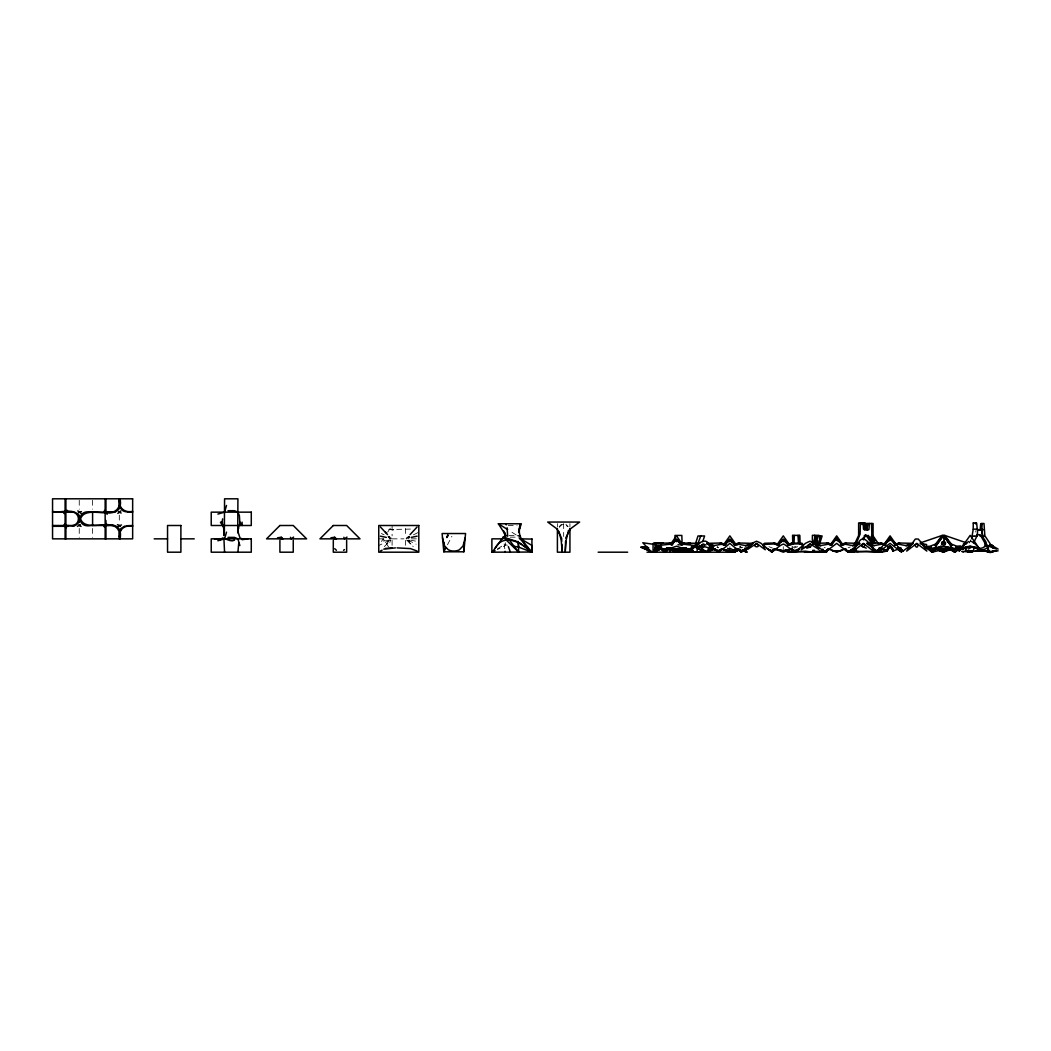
<?xml version="1.0" encoding="UTF-8"?>
<svg xmlns="http://www.w3.org/2000/svg" width="1051" height="1051" viewBox="0 0 1051 1051"><rect width="100%" height="100%" fill="white"/><g stroke="black" fill="none" stroke-linecap="round" stroke-linejoin="round"><path stroke-width="0.75" stroke-dasharray="5 3.75" d="M505.386 542.736L505.295 545.522L497.346 549.528M975.709 532.069L975.801 530.755M944.048 543.538L944.271 540.267M944.048 543.025L944.337 539.452L943.903 544.3M944.836 544.313L945.322 542.947M944.875 543.761L941.906 543.288L942.103 544.313M389.868 542.605L390.42 540.109M944.77 544.195L945.283 542.592L943.47 543.301L941.657 542.592L942.156 544.195L943.47 541.528L946.136 546.875M971.137 539.465L969.219 543.012M970.809 540.28L969.587 542.526M447.49 544.773L451.877 536.338M945.033 543.288L941.604 542.947M559.421 527.379C560.682 523.989 565.556 523.214 567.409 526.525M940.737 545.705L943.47 541.528M381.421 541.515L383.208 538.848L388.542 546.862M387.648 532.174L390.328 528.167M388.397 540.096L388.161 541.922L385.244 545.916M559.198 526.617L561.431 524.331M384.311 546.638L390.985 539.964M791.955 546.862L792.625 546.192M941.578 544.195L943.47 542.592L945.361 544.195M945.309 541.528L943.47 542.986L945.112 546.875M941.105 543.209L943.47 541.41L945.834 543.209M389.79 540.306L378.754 545.522M739.878 547.032L740.824 546.402M497.478 548.858L504.27 544.668L507.436 545.206M413.463 534.841L418.797 532.174M942.734 543.827L944.205 543.827M942.103 543.078L943.47 542.539M741.402 547.781L742.834 547.229M794.07 548.057L797.683 546.678M848.104 547.821L850.272 546.993M942.734 543.787L944.205 543.787M791.837 547.716L796.027 546.297M388.174 540.569L382.052 541.094M410.468 529.087L388.765 529.533M508.198 525.5L517.105 525.5M509.026 535.432L516.947 535.432L510.326 531.267M510.129 537.14L517.762 537.14M378.754 538.848L386.164 538.848M392.102 538.848L403.965 538.848M411.388 538.848L418.797 538.848M727.87 548.832L732.087 548.832M731.378 549.056L727.66 548.832L730.419 549.134M739.536 547.716L740.574 547.821M392.102 529.704L393.77 529.822L387.096 529.087M415.5 541.094L408.511 539.767M824.194 547.426L825.232 547.821M768.951 546.717L772.459 548.057M716.9 547.229L718.345 547.781M943.47 540.621L944.77 541.199M408.116 540.188L416.13 544.195M381.421 533.514L384.088 534.841M945.427 542.539L946.268 543.078M739.746 546.402L741.704 547.847M407.775 540.306L412.307 545.916M941.63 541.528L946.202 545.705M408.169 540.109L409.207 541.147L409.154 540.096M406.566 539.964L413.24 546.638M944.704 543.262L945.69 544.273M717.202 546.389L718.253 547.663M565.898 524.331L568.131 526.617M727.699 547.847L728.606 548.806M942.235 543.262L942.589 544.273M504.165 543.84L504.822 549.003M943.036 544.3L942.747 541.239M943.47 536.864L943.47 545.705M783.271 546.73L783.271 549.634M729.867 546.73L729.867 549.634M569.931 523.634L569.931 526.84M563.664 523.634L563.664 536.522M557.398 523.634L557.398 526.84M405.45 528.469L405.45 535.879M405.45 540.332L405.45 546.27M392.102 525.5L392.102 535.879M392.102 540.332L392.102 546.27M119.302 515.121L119.302 522.531M92.593 500.289L92.593 509.183M92.593 528.469L92.593 537.363M79.245 500.289L79.245 509.183M79.245 528.469L79.245 537.363M409.391 541.922L409.154 541.015L409.391 541.988"/><path stroke-width="1.5" d="M120.103 538.848C124.57 511.351 86.103 535.655 80.572 518.826C86.169 501.971 124.609 526.275 120.103 498.805M869.387 523.49L868.941 529.612L866.944 530.203M973.226 529.244L971.702 538.23M980.754 523.582L980.268 528.732A6.135 5.833 -86.5 0 1 979.887 529.599L981.108 529.651M982.107 524.068L981.884 528.403A5.951 3.087 -89.7 0 1 981.595 529.586M120.103 537.192C118.172 529.113 125.424 524.633 132.649 526.301M966.408 547.045L965.711 549.791L967.209 551.565M224.362 532.174L224.572 498.805L237.92 498.805L237.723 531.964M565.254 552.195L565.583 541.186M565.307 550.435L566.095 540.359L568.525 530.308M223.745 535.511L224.165 528.837L223.85 534.985C225.61 529.415 220.946 524.541 222.641 518.852M223.955 539.478L224.572 552.195M238.551 528.837L238.761 525.5M943.693 548.438L943.47 551.696L939.147 550.041M944.429 538.086L944.626 535.366L966.526 542.868L954.991 552.195L947.503 548.162M887.399 548.675L887.189 551.092L879.017 547.965M463.846 551.801L465.567 533.527L442.103 533.527L443.824 551.801L463.846 551.801L463.846 542.658M507.646 536.299L507.121 527.786M711.343 545.85C707.967 545.206 706.811 556.084 708.532 550.054M465.173 537.81L463.018 546.021L459.34 549.804A8.907 6.004 0 0 1 448.33 549.804L444.652 546.021L442.497 537.81M794.044 543.091L794.32 535.432M818.729 543.249L820.489 535.957L819.688 538.427M226.504 505.452L224.572 512.152L217.872 514.084M226.504 532.148L224.572 538.848L217.872 540.779M885.77 549.962L884.114 551.118L883.72 549.056M977.364 534.315L977.588 530.177M518.603 532.45L519.982 524.633M505.662 536.509L505.859 535.432L498.384 523.779L521.375 523.779L518.616 531.057M888.108 546.349L887.189 551.092L888.91 546.862M656.415 545.469L655.075 552.195L660.186 548.307L658.767 546.967L659.739 548.517M669.264 548.333L664.941 549.305L660.895 548.333L654.431 552.195L655.601 546.967L654.957 545.692M658.819 546.126L659.726 547.781L662.064 548.885L667.832 548.885L676.476 552.195L677.133 549.226M238.761 543.025L237.92 552.195M791.902 549.056L791.902 550.869L794.057 551.118M817.061 543.144L817.678 540.831M520.271 526.696C516.803 534.867 523.28 542.342 528.417 548.005M973.752 542.631L976.944 535.984A8.29 4.585 -88.5 0 0 977.299 534.289M681.771 552.195L682.138 550.987M658.478 546.901L654.431 552.195L655.601 546.967M944.297 549.542L943.47 552.195L937.702 549.988M971.15 551.276L984.275 551.131M695.276 544.405L697.995 535.957L704.577 535.957L702.764 541.593M812.83 544.405L815.55 535.957L822.132 535.957L819.412 544.405M816.995 535.957L814.328 543.249M447.319 536.641L447.897 534.88M815.918 543.262L818.44 535.957M815.379 543.104L816.18 540.831M966.933 547.085L966.67 547.886L967.419 547.637M697.654 544.405L700.715 535.957M653.591 552.195L657.046 542.75L659.148 543.748M681.166 549.831L680.299 552.195L680.733 551.525M683.321 543.932L683.754 542.75L684.858 543.932M971.098 551.433L964.726 551.46M887.543 550.212L890.066 546.349L892.588 550.212M735.03 548.806L733.69 552.195L734.123 551.525M447.568 535.813L446.754 537.587L447.962 535.379M854.502 544.326L858.628 535.432L858.628 522.951L865.472 522.951L865.472 529.126L867.968 529.481M863.41 539.872L865.472 535.432L867.968 535.787M887.911 549.331L890.066 546.244L892.233 549.331M681.679 551.236L681.206 552.195L685.58 549.502M565.688 538.046L570.351 528.916L579.626 522.045L547.702 522.045L556.977 528.916L560.971 536.746M708.321 551.236L707.835 552.195L711.895 547.216L708.4 550.882M735.017 551.236L734.531 552.195L739.878 549.253M446.018 547.584L443.824 551.801L443.824 542.658M64.256 513.611L65.333 511.587L67.369 510.51M104.312 526.958L106.361 523.319M65.898 512.152L66.922 510.326M856.447 543.091L860.099 534.105L860.401 522.951M822.788 549.056L823.183 551.118L826.585 551.092M880.528 550.212L882.42 546.349L878.005 550.212M882.459 548.99L879.989 551.092L881.421 548.74M935.902 545.574L939.725 539.452M862.91 538.283L865.801 535.104M763.276 545.285C765.141 543.472 766.205 544.234 763.446 544.996M943.47 549.463L931.935 552.195L933.669 548.977M942.458 537.403L942.313 535.366L934.536 545.403L937.124 543.538L942.313 535.366L920.413 542.868L931.935 552.195L935.732 549.923M941.013 537.403L935.535 546.336L942.024 537.403M832.247 543.735L835.243 540.122M963.412 544.957L959.09 551.315L964.634 544.339L968.733 541.475M964.634 543.222L970.165 535.366L981.24 551.315L975.709 544.339L971.61 541.475M672.443 543.893L670.052 543.012L653.42 543.367L664.941 552.195L667.608 548.425M670.262 544.654L676.476 535.865L682.677 544.654M725.072 544.063L720.369 543.012L706.824 543.367L718.345 552.195L720.119 549.686M723.666 544.654L729.867 535.865L736.081 544.654M778.476 544.063L773.759 543.012L764.497 543.262L763.105 545.574L765.259 549.739L756.575 543.367L747.655 549.384L752.385 543.104L756.575 541.226L760.753 543.104L771.749 552.195L773.523 549.686M777.057 544.654L783.271 535.865L789.472 544.654M831.88 544.063L827.163 543.012L813.619 543.367L825.14 552.195L826.914 549.686M830.907 544.037L836.675 535.865L842.429 544.037M881.198 548.425L878.544 552.195L890.066 543.367L901.6 552.195L898.933 548.425M884.311 544.037L890.066 535.865L895.833 544.037M920.413 542.868L931.935 551.696L933.708 549.187M938.53 542.369L941 538.861M941.696 537.876L943.47 535.366L948.409 542.369M934.339 550.422L931.935 552.195L933.708 549.686M936.191 545.574L938.044 543.025M492.223 552.195L503.298 537.14L505.859 535.432M410.048 534.617L417.063 527.05M831.302 544.273L836.675 537.967L842.035 544.273M409.154 537.6L408.511 537.941M832.694 542.644L836.675 538.729L840.642 542.644M888.634 547.558L890.066 545.797L891.511 547.558M494.982 548.438C502.444 533.79 519.417 541.173 528.561 549.647M736.764 549.082L734.413 552.195L737.815 548.806M681.757 550.882L683.413 548.911L681.127 552.195L684.464 548.661M117.83 513.4L120.931 510.904M736.777 548.937L735.096 550.882M935.456 547.637L933.354 550.001L936.94 548.346M883.76 544.786L890.066 537.967L896.372 544.786M885.914 543.433L884.666 544.825L885.835 544.694M831.288 544.852L832.55 543.446M879.989 551.092L882.183 548.675M773.641 549.016L771.749 551.092L767.02 548.583M654.431 552.195L658.872 547.479M688.917 543.932L690.021 542.75L690.454 543.932M965.593 549.082L966.565 547.873L965.33 548.294M713.064 548.399L709.083 550.816M883.471 545.233L890.066 538.729L896.661 545.233M670.065 548.28L664.941 552.195L669.067 547.952M722.182 549.253L718.345 552.195L721.433 549.016M775.454 549.358L771.749 552.195L774.837 549.016M882.209 552.195L866.352 551.197L848.223 552.195L836.675 543.367L825.14 552.195L828.227 549.016M885.27 544.063L880.567 543.012L867.009 543.367L877.099 551.092L879.805 548.372M671.602 543.814L676.476 538.979L681.35 543.814M724.993 543.814L729.867 538.979L734.741 543.814M778.397 543.814L783.271 538.979L788.145 543.814M876.744 550.816L880.186 548.07M685.278 549.056L682.375 550.816M878.899 549.331L880.528 547.781M985.654 545.968L986.35 545.403M724.756 544.72L725.991 543.577M778.16 544.72L779.382 543.577M667.162 547.926L664.941 549.988L659.187 547.781L657.742 545.574L669.921 544.208M674.689 541.147L672.049 543.59L673.271 543.406L671.576 544.943L672.495 544.76M728.093 541.147L724.77 545.009L725.65 544.812M781.484 541.147L778.174 545.009M888.647 540.122L884.903 544.812L882.735 544.878M408.169 537.6L409.207 536.562L406.501 538.322M688.97 543.682L690.021 542.75L687.906 543.774M985.339 546.257L982.764 547.794A10.825 9.052 24.8 0 1 979.151 548.359M78.221 513.033L79.245 512.152M77.419 526.38L80.27 524.62M118.277 526.38L119.302 525.5L120.326 526.38M946.045 547.794L943.47 550.001L940.895 547.794M664.941 552.195L669.369 548.477M718.345 552.195L721.669 549.41M771.749 552.195L775.06 549.41M825.14 552.195L828.464 549.41M763.801 544.418L773.943 543.971L778.371 545.022M960.969 546.494L954.518 549.003L943.47 546.152L931.094 548.714L926.286 546.323L930.792 546.993L926.286 546.323L928.493 548.11L932.5 549.029L943.47 546.192L955.832 548.714L960.653 546.323L956.147 546.993C965.633 543.971 955.517 551.407 951.733 548.491M214.562 538.848L220.408 539.688L222.497 538.02C224.467 537.495 230.471 542.592 234.478 540.201M801.309 544.418L802.741 544.418M992.748 551.355L993.287 551.25M709.189 550.698L711.672 549.358A12.231 3.862 -42.8 0 1 710.358 550.225M735.779 550.816L738.367 549.358M682.874 548.28L687.998 552.195L699.519 543.367L682.887 543.012L680.509 543.893M750.046 545.574L750.769 545.022M737.552 549.253L741.402 552.195L752.923 543.367L739.378 543.012L734.662 544.063M791.088 549.358L794.792 552.195L805.789 543.104L809.966 541.226L814.157 543.104L818.887 549.384L810.334 544.05L801.256 549.752L803.437 545.522L802.044 543.262L792.782 543.012L788.066 544.063M931.935 551.696L937.058 547.781M931.935 552.195L937.058 548.28M948.672 548.399L954.991 552.195L966.526 542.868M713.235 546.954L706.482 552.195M685.068 549.331L684.648 549.647A12.218 8.736 9 0 1 683.15 550.461L682.493 550.698M713.301 548.333C718.753 554.337 725.676 546.704 729.867 543.367C734.071 546.704 740.981 554.337 746.433 548.333M827.663 550.264L825.14 551.473L822.618 550.264M850.719 550.264L848.196 551.473L845.674 550.264M343.519 550.29L344.465 549.607M767.624 549.016C773.667 554.416 778.147 545.075 783.626 544.05C788.513 546.52 793.899 554.271 799.522 548.583M877.099 551.092L880.804 548.386M774.075 549.41L771.749 551.092L775.888 549.029M293.61 537.1L291.061 538.848L290.457 537.284M347.014 537.1L344.465 538.848L343.861 537.284M971.636 547.045L968.339 549.042M887.964 541.541L890.066 540.122M685.383 549.239L683.005 550.579M724.651 545.022L725.65 544.352M738.787 549.239L738.341 549.542A10.733 4.309 -46.6 0 1 737.066 550.159M779.054 544.352L778.055 545.022L779.054 544.812M745.724 548.885L741.402 550.816L738.511 549.857M827.308 550.54L825.14 551.512L822.986 550.54M850.351 550.54L848.196 551.512L846.029 550.54M990.594 544.891L986.836 546.559M685.502 549.213L684.03 550.08M790.654 549.029L794.792 550.816L798.944 549.029M674.033 541.646L676.476 540.043L678.907 541.646M727.437 541.646L729.867 540.043L732.311 541.646M780.827 541.646L783.271 540.043L785.701 541.646M824.523 550.869L823.656 551.197M494.771 550.527L492.052 552.195L494.706 550.869M977.036 548.556L970.165 546.192L961.928 549.423C967.222 544.654 974.803 545.863 979.834 550.356M103.76 525.907L105.389 524.935M648.664 547.663L642.805 546.809L651.699 552.195L642.805 542.75L653.065 544.247L654.957 543.104L663.326 542.75L660.751 544.155M380.423 551.052L382.091 550.172M791.127 551.499L788.71 551.92L787.435 549.962M852.059 551.499L849.642 551.92L848.512 550.803M965.527 547.032L964.371 547.597M64.072 513.177L67.724 511.128M107.78 524.475L105.954 525.5L105.954 538.848M963.294 548.583L964.673 547.834M668.672 547.952L664.941 549.988L676.476 546.27L687.998 549.988L693.765 547.781L695.197 545.574L683.032 544.208M673.665 542.579L674.506 542.132M727.069 542.579L727.909 542.132M780.459 542.579L781.313 542.132M735.306 545.114L739.378 543.012L735.49 544.326M788.697 545.114L792.782 543.012L788.881 544.326M842.101 545.114L846.173 543.012L859.718 543.367L848.196 552.195L844.873 549.41M895.505 545.114L899.577 543.012L913.122 543.367L903.032 551.092L899.328 548.386M690.021 542.75L686.448 544.011M277.503 537.81L281.287 537.258L283.034 538.848M330.907 537.81L334.678 537.258L336.425 538.848M790.431 545.022L792.599 543.971L802.031 543.84M721.222 549.857L718.345 550.816L714.023 548.885M660.934 543.893L663.326 542.75L653.065 544.247L653.065 552.195M774.574 549.883L771.749 550.816L768.912 549.883M959.471 547.676L954.334 549.318L951.615 548.767M835.887 539.373L837.45 539.373M889.291 539.373L890.854 539.373M737.027 545.022L738.511 544.326L745.212 545.482L752.923 543.367L745.724 546.126M653.788 552.195L662.183 548.438M680.496 552.195L686.093 549.686M739.05 549.883L733.887 552.195L737.973 550.396M711.619 550.198L714.128 549.108M712.604 549.791L713.445 549.423M710.66 550.619L711.672 550.198M710.712 550.619L707.691 551.854M806.813 548.149L809.598 546.98M661.985 548.438L652.973 552.195L640.965 547.19L647.022 547.19M820.253 551.499L815.721 551.499M881.172 551.499L876.652 551.499M709.701 550.579L709.964 550.474A12.297 8.71 8.3 0 0 711.304 549.62M736.396 550.579L737.014 550.304A12.231 3.849 -42.8 0 0 738.459 549.397M675.806 549.226L676.476 552.195L685.121 548.885C687.617 551.539 698.718 545.298 691.4 546.756M696.642 544.471L699.519 543.367M715.468 549.988L718.345 551.092L721.222 549.988M744.279 549.988L741.402 551.092L738.511 549.988M791.915 548.885L783.271 552.195L774.626 548.885M797.683 549.988L794.792 551.092L791.915 549.988M845.398 548.858L836.675 552.195L827.938 548.858M852.742 546.047L859.718 543.367L852.019 545.482L845.398 544.287M849.642 551.092L846.751 551.092M901.114 547.965L892.956 551.092L891.222 546.862M906.146 546.047L913.122 543.367L905.41 545.482L898.789 544.287M950.669 548.937L943.47 551.696L943.233 548.438M952.114 548.885L943.47 552.195L938.333 550.015M963.636 544.471L966.526 543.367L963.465 543.866M928.269 546.875L937.124 543.538M841.706 550.264L836.675 551.473L831.63 550.264M987.625 551.722L996.453 550.842M963.491 544.484L966.526 543.367M694.475 546.783L697.141 545.811L697.141 552.195L707.362 551.276L701.411 552.195M707.743 551.854L706.6 552.195L715.022 548.661M756.234 543.919C751.005 547.216 761.673 548.162 757.245 544.037M709.964 548.885L713.025 548.885L717.189 550.934M671.366 544.628L672.325 544.313M894.388 544.773L899.577 543.012L894.861 544.063M840.997 550.54L836.675 551.512L832.353 550.54M389.593 538.808L391.064 538.322M77.787 510.904L79.81 512.152L81.439 511.627M119.867 525.5L121.496 524.988M735.884 550.698L736.58 550.501A12.297 8.71 8.3 0 0 737.999 549.62M735.634 549.818L738.511 548.872L729.867 552.195L721.222 548.885L728.435 550.685L735.634 549.818L729.867 550.816L724.113 549.857M962.913 548.11L961.783 548.438M124.833 526.025L120.76 528.627L119.302 537.179C120.891 529.796 115.006 523.91 107.622 525.5M970.835 547.072L969.495 547.072M417.129 536.181L411.204 537.389M955.556 547.164L958.21 546.494M242.098 539.688L247.944 538.848M705.208 544.799L705.944 544.904M841.457 544.063L846.173 543.012L840.984 544.773L842.048 544.852L840.787 543.446M818.834 551.512L820.108 551.223M879.766 551.512L881.04 551.223M691.597 546.678L694.488 546.678L687.998 549.437L683.675 548.333M951.497 548.215L943.47 549.318L935.443 548.215L943.47 549.029L951.589 548.11M686.145 548.057L676.476 549.437L666.794 548.057M935.311 548.767L932.605 549.318L927.468 547.676M951.68 547.991L943.47 549.003L935.259 547.991M686.553 548.057L676.476 549.988L666.387 548.057M735.634 549.988L729.867 551.092L724.113 549.988M789.038 549.988L783.271 551.092L774.981 549.029L783.271 550.75L791.521 549.016L783.271 550.816L777.595 549.883M839.552 551.092L833.785 551.092M943.47 549.739L952.114 548.083M72.427 526.025C77.446 526.039 80.953 520.705 79.061 516.094C73.964 507.16 60.117 513.663 52.55 511.351M827.938 544.287L821.33 545.482L813.619 543.367L820.595 546.047M881.342 544.287L874.721 545.482L867.009 543.367L867.732 543.919M935.206 548.491L929.544 548.491L925.97 546.494M684.845 548.333L676.476 549.305L668.094 548.333M824.037 551.276L818.965 552.195L824.917 551.276C813.605 552.025 802.517 551.946 791.272 551.276L792.888 552.195M383.76 549.134L395.439 547.899M993.484 551.21L998.135 550.842M879.897 552.195L885.848 551.276C874.537 552.103 863.436 551.893 852.203 551.276L853.819 552.195M682.835 544.746L681.376 544.943L678.25 541.147M963.478 551.998L962.887 551.998M677.961 544.773L679.248 544.904M679.879 552.195L687.866 551.197L694.829 552.195M985.365 551.263L987.441 551.341M990.725 551.933L989.661 552.051A5.61 3.508 17.3 0 1 986.35 551.539M814.696 552.195L822.394 551.276M949.04 548.399L937.899 548.399M812.725 551.499L813.763 551.394M873.657 551.499L874.695 551.394M972.333 551.92L971.728 551.985A8.395 1.852 45.8 0 1 971.269 551.657M126.238 525.763L132.649 525.5M970.467 551.867L969.009 552.051M971.636 551.998L970.546 552.077M228.014 510.694L234.478 510.694L237.92 512.152L239.392 515.594L240.009 525.5M228.014 537.389L234.478 537.389L237.92 538.848L239.851 545.548M988.755 551.328L987.874 545.903L985.549 544.943M976.891 535.984L974.369 536.089M385.428 548.386L392.102 548.005M961.691 551.46L966.841 551.433A7.094 3.889 -46.6 0 0 967.616 551.88L968.01 551.985A6.503 3.481 -43.6 0 0 968.313 551.998M975.827 550.987L981.568 550.947M973.738 536.076L973.068 536.102M829.331 544.878L831.525 544.825M107.622 512.152C115.006 513.742 120.891 507.856 119.302 500.473L120.208 507.896L123.545 511.233M67.566 525.5C82.004 528.614 82.004 509.026 67.566 512.152M397.107 547.873L410.468 548.609L417.129 551.052M132.649 511.351C125.424 513.019 118.172 508.526 120.103 500.46M52.55 512.152L73.32 512.152M114.848 512.152L90.925 512.152C76.5 509.026 76.5 528.614 90.925 525.5L113.363 525.5M128.196 512.152L132.649 512.152M222.497 522.163L220.408 522.163L222.497 525.5M973.292 522.951L976.248 522.951M981.279 523.49L983.999 523.49L984.853 535.747L992.328 547.045M52.55 525.5L64.229 525.5M64.873 523.674L65.898 525.5L74.805 525.5M52.55 526.301L65.898 526.301M818.965 535.314L812.384 535.314L812.384 542.815M154.182 538.848L167.543 538.848M180.89 538.848L194.238 538.848M532.226 552.038L491.881 552.195L491.881 538.848L502.273 538.848M520.074 538.848L531.937 539.071M694.829 545.811L697.457 545.811M804.409 547.321L810.045 547.321M598.164 552.195L627.67 552.195M647.009 552.195L734.859 552.195M745.711 552.195L746.88 552.195L745.041 547.847M787.291 552.195L805.421 551.197L812.384 552.195M804.409 552.195L826.69 552.195M973.83 529.152L977.522 529.205A7.055 7.015 -71.9 0 1 977.167 528.325L976.655 523.056M983.526 529.678L981.673 529.612M984.367 536.509L981.857 535.918M873.591 550.369L875.641 550.396M812.659 550.369L814.709 550.396M130.981 512.152L124.833 511.627M844.006 544.878L841.825 544.825L838.094 540.122M895.229 544.812L897.409 544.878M653.065 544.247L655.732 544.326M988.755 552.077L987.901 552.011L989.438 551.46A4.099 3.902 90 0 0 991.132 551.959A6.464 2.352 32.1 0 0 991.238 551.985L992.118 551.985A4.099 3.902 -90 0 0 993.826 551.486L992.88 551.341M969.14 551.906L967.485 551.657M984.209 551.013L987.349 551.25M705.05 551.854L706.298 552.195L699.125 548.583M856.473 551.394L858.378 551.499M795.541 551.394L797.459 551.499M968.286 550.842L972.556 551.328M706.325 552.195L699.27 545.995M386.348 537.389L380.423 536.181M981.069 536.365L985.326 543.735M697.141 552.195C689.259 550.606 681.587 552.511 673.717 551.276L675.333 552.195M965.659 550.855L966.434 550.987M864.277 535.603L866.497 535.957L871.607 543.354M513.781 546.284L518.537 547.085L531.924 552.195L532.082 545.522L519.076 537.902M724.967 545.022L721.236 544.326L714.522 545.482L706.824 543.367L714.023 546.126M923.29 544.471L920.413 543.367L926.654 544.536M894.848 544.694L895.544 544.838L894.217 543.433M785.058 541.147L788.211 545.075M731.654 541.147L734.807 545.075M841.444 544.707L842.114 544.852M661.539 546.756L658.635 546.402L660.895 548.333M947.319 548.845L949.894 549.463L948.488 547.742M928.729 546.494L931.383 547.164M498.502 523.805L499.645 524.094M332.852 538.165L335.492 538.848L334.678 537.258M279.461 538.165L282.088 538.848L281.287 537.258M517.907 535.655L520.035 536.233M996.453 549.082L987.874 545.903M865.236 534.959L867.85 536.286L872.396 543.249M864.316 529.927L865.223 530.203M990.108 544.983L990.87 545.285M503.495 538.677L503.298 537.14L516.961 541.488M884.456 544.326L880.567 543.012L884.64 545.114M832.353 544.773L827.163 543.012L831.236 545.114M777.648 544.326L773.759 543.012L777.832 545.114M724.257 544.326L720.369 543.012L724.441 545.114M681.573 544.628L680.614 544.313L680.917 544.983M998.135 549.082L991.421 545.272M920.413 543.367L923.435 544.484M698.679 546.375L701.766 547.505M949.815 543.538L958.67 546.875M950.669 548.083L954.991 549.739M926.181 547.532L931.935 549.739M867.009 543.367L873.998 546.047M653.42 543.367L656.297 544.471M242.098 538.848L240.009 538.02L238.13 532.174M704.577 551.657L702.094 550.619M788.381 544.72L787.488 544.352L788.486 545.022M734.977 544.72L734.097 544.352L735.083 545.022M863.449 546.98L866.234 548.149M702.147 550.619L698.035 548.832M699.414 549.423L700.255 549.791M975.814 547.479L975.013 547.072M729.512 550.96L732.311 552.195M676.069 550.947L678.92 552.195M640.965 547.19L652.211 552.195M949.986 548.346L953.585 550.001L951.483 547.637M660.186 548.307L657.046 546.809L665.953 552.195M119.302 512.152L121.128 513.033M117.476 524.62L119.302 525.5M79.245 525.5L81.072 526.38M518.485 552.09L508.829 539.308M105.389 512.717L107.412 513.794M118.894 511.627L119.867 512.152M78.838 524.988L79.81 525.5M785.228 542.132L786.069 542.579M731.838 542.132L732.678 542.579M678.434 542.132L680.352 543.551M975.67 547.834L978.428 549.423M104.128 511.128L105.954 512.152L105.954 498.805M65.898 525.5L67.724 526.525M742.755 550.264L746.052 552.195L743.832 549.87M979.466 535.471L980.688 536.246A9.393 9.38 63 0 1 980.412 535.498M947.319 547.952L949.894 549.463M63.704 525.093L66.305 527.694M730.695 551.525L731.798 552.195L730.695 551.013M689.311 550.185L692.648 552.195L690.428 549.831M677.291 551.525L678.407 552.195L677.291 551.013M498.384 523.779L507.672 529.599M868.139 535.301L873.998 543.262M389.79 537.389L388.345 536.562L389.382 537.6M717.78 551.315L719.015 552.195L718.227 551.171M836.675 540.122L838.777 541.541M336.425 550.29L334.757 548.714M948.987 547.768L954.991 552.195L953.218 549.686M519.706 542.907L531.924 552.195L531.937 538.848M985.917 545.955L985.221 545.338M949.868 547.781L954.991 551.696L953.27 548.977M949.868 548.28L954.991 552.195M897.909 549.371L900.155 551.092L897.988 547.558M869.151 545.009L869.847 545.535M871.739 546.993L873.315 548.202M982.33 536.273L983.276 537.665M764.511 543.84L765.233 544.418M791.469 549.41L794.792 552.195L793.019 549.686M738.078 549.41L741.402 552.195L739.628 549.686M683.57 548.477L687.998 552.195L685.344 548.425M897.685 548.99L900.155 551.092L897.961 548.675M902.139 550.212L897.725 546.349L899.617 550.212M891.498 540.122L894.506 543.722M685.778 547.926L687.998 549.988L686.185 548.294M708.479 544.182C705.878 535.104 690.126 549.266 697.864 547.637C700.912 542.618 713.826 552.287 709.478 545.351M899.617 547.781L901.232 549.331M380.423 526.985L387.504 534.617M503.298 537.14L518.721 552.195M899.945 548.07L903.032 551.092L900.339 548.372M951.365 547.794L953.585 550.001M845.109 549.016L848.196 552.195L845.727 548.701M791.705 549.016L794.792 552.195M738.314 549.016L741.402 552.195M683.873 547.952L687.998 552.195M669.513 542.75L670.617 543.932M992.709 547.571L993.34 548.057L992.748 547.019M520.232 539.032L532.24 552.195M79.81 512.152L80.888 513.387M386.492 533.264L385.244 531.793M952.403 545.403L944.626 535.366L948.948 542.171M745.54 550.264L746.88 552.195M948.895 543.025L950.748 545.574M946.347 539.452L948.041 541.83M944.915 537.403L951.405 546.336L945.926 537.403M953.218 549.187L954.991 551.696M921.648 542.894L918.206 539.018L915.329 539.018L906.685 551.092L916.774 543.367L926.851 551.092L922.292 543.853M878.189 543.354L873.079 535.957L873.079 523.49L866.497 523.49L866.497 529.665M803.095 544.996C800.297 544.313 801.44 543.393 803.266 545.285M875.049 543.144L871.029 536.43M505.57 523.779L506.28 524.869M692.189 550.185L693.476 552.195L692.189 548.661M983.999 538.782L985.983 542.001M861.308 545.049L862.201 546.454M874.997 540.91L871.87 534.604L871.463 523.49M947.214 539.452L951.037 545.574M240.009 522.163L242.098 525.5L242.098 522.163M510.431 552.195L508.356 546.651M898.171 547.781L899.078 549.331M104.929 510.326L106.979 513.978M679.353 551L679.761 552.195M864.881 529.205L864.04 522.951M871.87 534.604L872.501 536.509M942.642 549.542L943.47 552.195L943.47 548.937M503.679 530.886L505.544 537.14M719.37 551.315L719.12 552.195L719.37 550.645M558.909 531.359L561.234 540.359L562.022 550.435M892.338 547.926L892.956 551.092L892.746 548.675M973.436 547.045L973.554 547.913M798.537 543.117L797.959 535.432M505.124 551.315L505.229 552.195M982.12 534.499L981.805 530.991M867.062 528.968L867.955 523.49M863.502 529.165L863.186 522.951M981.897 531.898L981.976 532.962L981.91 532.134M518.09 541.41L518.537 547.085M988.229 548.28L988.321 549.804M988.308 549.66L988.242 548.53M988.255 548.661L988.295 549.515M799.391 535.432L799.68 544.326L799.732 535.314L792.533 535.432L792.835 544.326L792.888 535.314M682.125 544.326L681.836 535.432L674.978 535.432L675.136 539.872M561.641 538.046L561.733 541.186M561.838 544.339L562.075 552.195M518.485 542.106L518.59 552.195M975.499 523.923L975.499 522.951M973.226 522.951L973.226 529.152M943.47 535.366L943.47 538.23M890.066 538.729L890.066 539.728M862.818 522.951L862.818 524.502M861.886 522.951L861.886 524.502M836.675 538.729L836.675 539.728M814.696 535.314L814.696 541.318M783.271 540.043L783.271 541.646M729.867 540.043L729.867 541.646M676.476 540.043L676.476 541.646M676.476 548.937L676.476 552.195M669.737 549.213L669.737 552.195M569.931 528.443L569.931 552.195L557.398 552.195L557.398 528.443M505.229 532.923L505.229 535.879M346.646 540.332L346.646 552.195L333.298 552.195L333.298 540.332M293.255 540.332L293.255 552.195L279.908 552.195L279.908 540.332M237.92 529.954L237.92 532.923M220.408 538.848L220.408 539.688M119.302 498.805L119.302 506.214M119.302 532.923L119.302 538.848M105.954 520.495L105.954 522.163M105.153 498.805L105.153 510.484M105.153 512.152L105.153 523.832M105.153 527.168L105.153 538.848M92.593 512.152L92.593 525.5M79.245 515.121L79.245 522.531M65.898 498.805L65.898 538.848M65.096 498.805L65.096 538.848M978.52 530.269A3.363 3.127 -57.5 0 0 980.005 529.783A7.672 2.47 89 0 0 980.018 530.335M980.846 529.073A2.575 0.801 51.2 0 1 981.621 529.704M982.383 536.194A2.772 0.946 -68.7 0 1 981.91 536.811M981.45 529.336A3.862 3.048 -72.1 0 1 977.351 529.428A6.713 1.261 89.7 0 1 977.417 530.256M982.041 529.073A6.674 2.917 -89.2 0 1 982.291 530.584M982.777 535.576A8.303 2.141 87.6 0 1 982.58 534.039M984.866 543.814A10.786 8.303 21.5 0 1 985.523 545.837M977.522 529.073A3.6 0.775 -48.4 0 1 977.43 529.284M976.813 535.839A3.455 0.854 60.2 0 1 976.891 536.194M976.615 535.458A4.388 3.665 84.6 0 1 981.187 535.695M985.693 542.513A8.369 1.997 61.8 0 1 987.323 545.679M971.19 550.855A6.28 2.627 -34.9 0 1 968.983 551.604M972.687 551.118A6.424 3.56 -18.6 0 1 970.572 551.617M973.594 547.886A3.337 2.128 -89.9 0 1 972.937 551.696M980.163 548.806A10.865 9.052 -24.5 0 1 977.456 548.425M987.769 547.466A8.894 7.383 -24.2 0 1 979.755 549.791M981.319 550.685A14.977 3.324 3.7 0 1 984.117 550.777M987.901 551.144A11.18 0.92 4.2 0 1 989.004 551.25M991.014 552.025A4.887 1.682 29.8 0 1 988.571 551.525M992.748 551.591A6.726 3.705 15.3 0 1 989.924 552.576M992.367 545.587A10.221 9.525 68.4 0 1 993.208 546.546M991.973 544.93A8.868 4.493 -3.3 0 1 992.643 545.653M701.385 545.311C704.315 551.368 706.233 540.345 701.385 545.311M808.18 545.311C811.109 551.368 813.04 540.345 808.18 545.311M861.57 545.311C864.513 551.368 866.431 540.345 861.57 545.311M914.974 545.311C917.917 551.368 919.835 540.345 914.974 545.311M852.466 549.463L853.465 551.118L856.118 549.962L854.988 548.806L852.466 549.463M681.954 550.855L681.206 552.195L681.954 550.855M708.597 550.855L707.835 552.195L708.597 550.855M858.325 543.012L851.849 552.195L863.37 543.367L874.892 552.195C872.212 547.676 863.791 531.635 858.325 543.012M279.908 525.5L266.547 538.848L306.603 538.848L293.255 525.5L279.908 525.5M333.298 525.5L319.951 538.848L360.007 538.848L346.646 525.5L333.298 525.5M132.649 498.805L52.55 498.805L52.55 538.848L132.649 538.848L132.649 498.805M251.281 512.152L211.225 512.152L211.225 525.5L251.281 525.5L251.281 512.152M180.89 525.5L167.543 525.5L167.543 552.195L180.89 552.195L180.89 525.5M418.797 525.5L378.754 525.5L378.754 552.195L418.797 552.195L418.797 525.5M251.281 538.848L211.225 538.848L211.225 552.195L251.281 552.195L251.281 538.848"/></g></svg>
